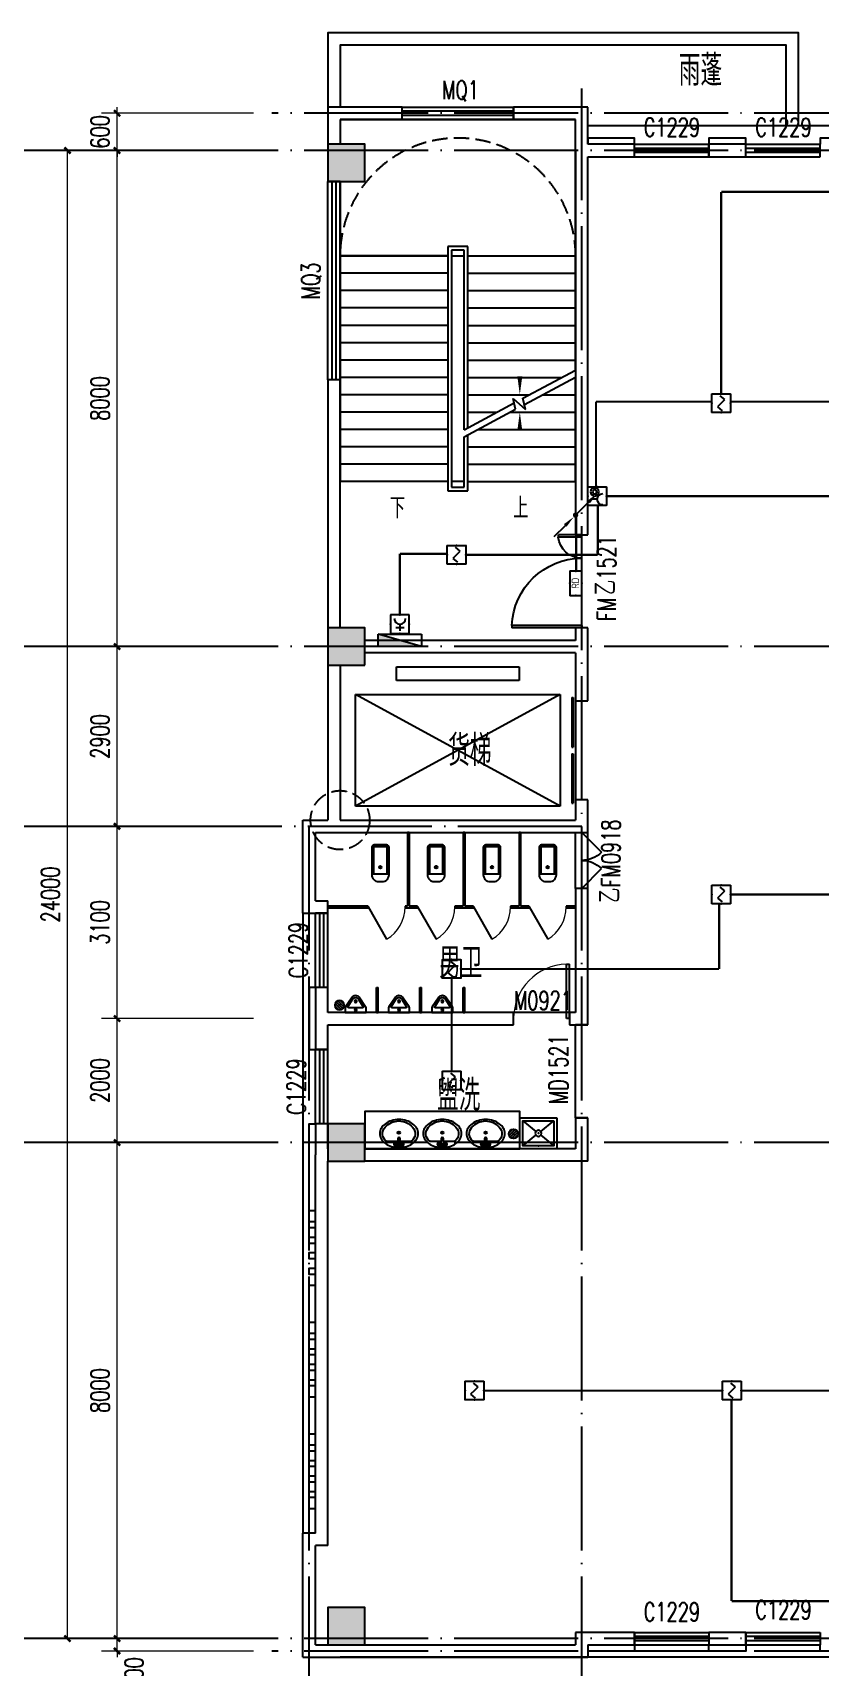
# Model space of a CAD drawing. Extents: x -124594 to 516503, y -3148 to 203159.
# Drawn here: x 97296 to 110008, y 17676 to 44039 of the extents above; entities that cross this region are included whole.
import ezdxf
from ezdxf.enums import TextEntityAlignment as Align

# ---------------------------------------------------------------- set-up
doc = ezdxf.new("R2010")
doc.units = 0
doc.header["$LTSCALE"] = 1000
doc.header["$MEASUREMENT"] = 0
doc.linetypes.add('DASH', pattern=[0.35, 0.25, -0.1])
doc.linetypes.add('DOTE', pattern=[2.42, 2, -0.2, 0.02, -0.2])
for name, color, linetype in [('AXIS', 3, 'Continuous'), ('COLUMN', 9, 'Continuous'), ('DIM_SYMB', 3, 'Continuous'), ('DOOR_FIRE', 4, 'Continuous'), ('DOOR_FIRE_TEXT', 7, 'Continuous'), ('EQUIP-消防', 3, 'Continuous'), ('EQUIP_消火栓', 7, 'Continuous'), ('J-AXIS-轴线', 1, 'DOTE'), ('J-DOOR-窗', 8, 'Continuous'), ('J-DOOR-门', 8, 'Continuous'), ('J-FLOR-洞口', 4, 'Continuous'), ('J-FURN-厨卫', 253, 'Continuous'), ('J-STAIR-楼梯', 142, 'Continuous'), ('J-STAIR-电梯', 142, 'Continuous'), ('J-WALL-墙体', 2, 'Continuous'), ('LATRINE', 8, 'Continuous'), ('LWIRE', 4, 'Continuous'), ('PUB_HATCH', 8, 'Continuous'), ('PUB_TEXT', 7, 'Continuous'), ('WINDOW_TEXT', 7, 'Continuous'), ('WIRE-应急', 1, 'DASH'), ('WIRE-消防', 222, 'Continuous'), ('WIRE-消防火灾监控', 6, 'Continuous'), ('WIRE-消防电话', 4, 'TG_F'), ('外墙装饰线', 181, 'Continuous'), ('装饰柱', 7, 'Continuous')]:
    doc.layers.add(name, color=color, linetype=linetype)
doc.layers.add('建筑底图', color=8, linetype='Continuous', lineweight=5)
doc.styles.add('_TCH_DIM', font='SIMPLEX', dxfattribs={"bigfont": 'GBCBIG'})
doc.styles.add('_TCH_DIM_T3', font='SIMPLEX', dxfattribs={"width": 0.705882, "bigfont": 'GBCBIG'})
doc.styles.add('_TCH_WINDOW', font='SIMPLEX', dxfattribs={"height": 3.5, "bigfont": 'GBCBIG'})
doc.styles.add('_TEL_ATTDEF', font='GBENOR', dxfattribs={"width": 0.8, "height": 3, "bigfont": 'GBCBIG'})
doc.styles.add('HZ', font='simplex.shx', dxfattribs={"width": 0.7, "bigfont": 'hztxt.shx'})
doc.styles.get("Standard").update_dxf_attribs({"font": 'gbenor.shx', "bigfont": 'gbcbig.shx'})
doc.styles.add('TG_LINETYPE', font='SIMPLEX', dxfattribs={"width": 0.8, "height": 3, "bigfont": 'HZTXT'})
doc.linetypes.add('TG_F', pattern='A,2,-0.4,["F",TG_LINETYPE,S=0.1,R=0,X=-0.28,Y=-0.15],0', length=2.4)
doc.dimstyles.new('_TCH_ARCH&&100', dxfattribs={"dimtxt": 297.5, "dimasz": 100, "dimexe": 250, "dimexo": 300, "dimgap": 126.25, "dimtad": 1, "dimdec": 0, "dimzin": 0, "dimdsep": 46, "dimtxsty": '_TCH_DIM_T3', "dimblk": 'ARCHTICK', "dimcen": 0.09, "dimclrt": 7, "dimazin": 2, "dimtfac": 1, "dimtdec": 0, "dimtix": 1, "dimtmove": 2, "dimatfit": 3, "dimfxl": 1, "dimtolj": 1, "dimtzin": 0, "dimarcsym": 0})

# ---------------------------------------------------------------- blocks, each defined once
blk = doc.blocks.new('$TCHSYS$WIN2D')
for p, q in [((-0.5, 0.5), (0.5, 0.5)), ((-0.5, 0.5), (-0.5, -0.5)), ((0.5, 0.5), (0.5, -0.5)), ((0.5, 0.1667), (-0.5, 0.1667)), ((0.5, -0.1667), (-0.5, -0.1667)), ((-0.5, -0.5), (0.5, -0.5))]:
    blk.add_line(p, q)
blk = doc.blocks.new('$lvtry$00000191')
at = {"color": 0}
for p, q in [((-250, -50, 0), (-39, -219, 0)), ((39, -219, 0), (250, -50, 0)), ((-250, -450, 0), (-39, -281, 0)), ((39, -281, 0), (250, -450, 0))]:
    blk.add_line(p, q, dxfattribs=at)
at = {"color": 0, "elevation": 0}
for points in [[(300, -500), (300, 0), (-300, 0), (-300, -500)], [(250, -450), (250, -50), (-250, -50), (-250, -450)]]:
    blk.add_lwpolyline(points, close=True, dxfattribs=at)
at = {"color": 0}
blk.add_circle((0, -250, 0), 50, dxfattribs=at)
for p in [(0, -50, 0), (0, -250, 0)]:
    blk.add_point(p, dxfattribs=at)
blk = doc.blocks.new('$lvtry$00000196')
at = {"color": 0}
for points in [[(219, -385, 0.106486), (289, -308, 0.130324), (310, -225, 0.130324), (289, -143, 0.106486), (219, -66, 0.084172), (123, -18, 0.073176), (0, 0, 0.073176), (-123, -18, 0.084172), (-219, -66, 0.106486), (-289, -143, 0.130324), (-310, -225, 0.130324), (-289, -308, 0.106486), (-219, -385, 0.084172), (-123, -433, 0.073176), (0, -451, 0.073176), (123, -433, 0.084172)], [(-22, -44), (-17, -142, 1), (21, -142), (26, -44, 0.493794)]]:
    blk.add_lwpolyline(points, format="xyb", close=True, dxfattribs=at)
for points in [[(-218, -329, -0.467303), (-199, -103, -0.154885), (-179, -96), (-17, -96, -0.154885)], [(21, -96), (183, -96, -0.154885), (203, -103, -0.467303), (222, -329, -0.210278), (2, -430, -0.210278), (-218, -329, -0.467303)]]:
    blk.add_lwpolyline(points, format="xyb", dxfattribs=at)
for points in [[(-52, -25), (56, -25)], [(-52, -78), (-20, -78)], [(24, -78), (56, -78)]]:
    blk.add_lwpolyline(points, dxfattribs=at)
for centre, radius in [((-52, -52), 19.4), ((-52, -52), 12.6), ((2, -241), 19.7), ((2, -241), 14.7), ((56, -52), 19.4), ((56, -52), 12.6)]:
    blk.add_circle(centre, radius, dxfattribs=at)
for centre, start, end in [((-52, -52), 90, 270), ((56, -52), 270, 90)]:
    blk.add_arc(centre, 26.5, start, end, dxfattribs=at)
for p in [(2, -62), (2, -241)]:
    blk.add_point(p, dxfattribs=at)
blk = doc.blocks.new('$lvtry$00000171')
for p, q in [((-74, 11), (-11, 74)), ((-70, -27), (27, 70)), ((-53, -53), (53, 53)), ((-27, -70), (70, 27)), ((11, -74), (74, -11))]:
    blk.add_line(p, q)
blk.add_circle((0, 0), 75)
blk.add_point((0, 0))
blk = doc.blocks.new('$DorLib2D$00000116')
at = {"color": 0}
for p, q in [((-0.5, 0), (-0.146, 0.354)), ((0.5, 0), (0.146, 0.354))]:
    blk.add_line(p, q, dxfattribs=at)
for centre, start, end in [((-0.5, 0), 0, 45), ((0.5, 0), 135, 180)]:
    blk.add_arc(centre, 0.5, start, end, dxfattribs=at)
blk = doc.blocks.new('_ArchTick')
at = {"color": 0, "linetype": 'ByBlock', "const_width": 0.4}
blk.add_lwpolyline([(-0.5, -0.5), (0.5, 0.5)], dxfattribs=at)
blk = doc.blocks.new('*D176')
at = {"layer": 'AXIS', "color": 0, "lineweight": -2, "transparency": 16777216}
for p, q in [((100858, 118791), (97608, 118791)), ((97858, 94791), (97858, 118791)), ((100858, 94791), (97608, 94791))]:
    blk.add_line(p, q, dxfattribs=at)
at = {"layer": 'Defpoints', "color": 0, "transparency": 16777216}
for p in [(97858, 118791), (101158, 118791), (101158, 94791)]:
    blk.add_point(p, dxfattribs=at)
at = {"layer": 'AXIS', "color": 0, "lineweight": -2, "transparency": 16777216, "xscale": 100, "yscale": 100, "zscale": 100}
for p, rotation in [((97858, 118791), 90), ((97858, 94791), 270)]:
    blk.add_blockref('_ArchTick', p, dxfattribs=dict(at, rotation=rotation))
at = {"layer": 'AXIS', "color": 7, "transparency": 16777216, "insert": (97583, 106791), "char_height": 297.5, "attachment_point": 5, "rotation": 90, "style": '_TCH_DIM_T3'}
blk.add_mtext('\\A1;24000', dxfattribs=at)
blk = doc.blocks.new('*D177')
at = {"layer": 'AXIS', "color": 0, "lineweight": -2, "transparency": 16777216}
for p, q in [((100858, 94791), (98408, 94791)), ((98658, 94791), (98658, 94891)), ((98658, 94591), (98658, 94791)), ((100858, 94591), (98408, 94591)), ((98658, 94591), (98658, 94491))]:
    blk.add_line(p, q, dxfattribs=at)
at = {"layer": 'Defpoints', "color": 0, "transparency": 16777216}
for p in [(98658, 94791), (101158, 94791), (101158, 94591)]:
    blk.add_point(p, dxfattribs=at)
at = {"layer": 'AXIS', "color": 0, "lineweight": -2, "transparency": 16777216, "xscale": 100, "yscale": 100, "zscale": 100}
for p, rotation in [((98658, 94791), 270), ((98658, 94591), 90)]:
    blk.add_blockref('_ArchTick', p, dxfattribs=dict(at, rotation=rotation))
at = {"layer": 'AXIS', "color": 7, "transparency": 16777216, "insert": (98933, 94221), "char_height": 297.5, "attachment_point": 5, "rotation": 90, "style": '_TCH_DIM_T3'}
blk.add_mtext('\\A1;200', dxfattribs=at)
blk = doc.blocks.new('*D178')
at = {"layer": 'AXIS', "color": 0, "lineweight": -2, "transparency": 16777216}
for p, q in [((100858, 102791), (98408, 102791)), ((98658, 94791), (98658, 102791)), ((100858, 94791), (98408, 94791))]:
    blk.add_line(p, q, dxfattribs=at)
at = {"layer": 'Defpoints', "color": 0, "transparency": 16777216}
for p in [(98658, 102791), (101158, 102791), (101158, 94791)]:
    blk.add_point(p, dxfattribs=at)
at = {"layer": 'AXIS', "color": 0, "lineweight": -2, "transparency": 16777216, "xscale": 100, "yscale": 100, "zscale": 100}
for p, rotation in [((98658, 102791), 90), ((98658, 94791), 270)]:
    blk.add_blockref('_ArchTick', p, dxfattribs=dict(at, rotation=rotation))
at = {"layer": 'AXIS', "color": 7, "transparency": 16777216, "insert": (98383, 98791), "char_height": 297.5, "attachment_point": 5, "rotation": 90, "style": '_TCH_DIM_T3'}
blk.add_mtext('\\A1;8000', dxfattribs=at)
blk = doc.blocks.new('*D179')
at = {"layer": 'AXIS', "color": 0, "lineweight": -2, "transparency": 16777216}
for p, q in [((100858, 104791), (98408, 104791)), ((98658, 102791), (98658, 104791)), ((100858, 102791), (98408, 102791))]:
    blk.add_line(p, q, dxfattribs=at)
at = {"layer": 'Defpoints', "color": 0, "transparency": 16777216}
for p in [(98658, 104791), (101158, 104791), (101158, 102791)]:
    blk.add_point(p, dxfattribs=at)
at = {"layer": 'AXIS', "color": 0, "lineweight": -2, "transparency": 16777216, "xscale": 100, "yscale": 100, "zscale": 100}
for p, rotation in [((98658, 104791), 90), ((98658, 102791), 270)]:
    blk.add_blockref('_ArchTick', p, dxfattribs=dict(at, rotation=rotation))
at = {"layer": 'AXIS', "color": 7, "transparency": 16777216, "insert": (98383, 103791), "char_height": 297.5, "attachment_point": 5, "rotation": 90, "style": '_TCH_DIM_T3'}
blk.add_mtext('\\A1;2000', dxfattribs=at)
blk = doc.blocks.new('*D180')
at = {"layer": 'AXIS', "color": 0, "lineweight": -2, "transparency": 16777216}
for p, q in [((100858, 107891), (98408, 107891)), ((98658, 104791), (98658, 107891)), ((100858, 104791), (98408, 104791))]:
    blk.add_line(p, q, dxfattribs=at)
at = {"layer": 'Defpoints', "color": 0, "transparency": 16777216}
for p in [(98658, 107891), (101158, 107891), (101158, 104791)]:
    blk.add_point(p, dxfattribs=at)
at = {"layer": 'AXIS', "color": 0, "lineweight": -2, "transparency": 16777216, "xscale": 100, "yscale": 100, "zscale": 100}
for p, rotation in [((98658, 107891), 90), ((98658, 104791), 270)]:
    blk.add_blockref('_ArchTick', p, dxfattribs=dict(at, rotation=rotation))
at = {"layer": 'AXIS', "color": 7, "transparency": 16777216, "insert": (98383, 106341), "char_height": 297.5, "attachment_point": 5, "rotation": 90, "style": '_TCH_DIM_T3'}
blk.add_mtext('\\A1;3100', dxfattribs=at)
blk = doc.blocks.new('*D181')
at = {"layer": 'AXIS', "color": 0, "lineweight": -2, "transparency": 16777216}
for p, q in [((100858, 110791), (98408, 110791)), ((98658, 107891), (98658, 110791)), ((100858, 107891), (98408, 107891))]:
    blk.add_line(p, q, dxfattribs=at)
at = {"layer": 'Defpoints', "color": 0, "transparency": 16777216}
for p in [(98658, 110791), (101158, 110791), (101158, 107891)]:
    blk.add_point(p, dxfattribs=at)
at = {"layer": 'AXIS', "color": 0, "lineweight": -2, "transparency": 16777216, "xscale": 100, "yscale": 100, "zscale": 100}
for p, rotation in [((98658, 110791), 90), ((98658, 107891), 270)]:
    blk.add_blockref('_ArchTick', p, dxfattribs=dict(at, rotation=rotation))
at = {"layer": 'AXIS', "color": 7, "transparency": 16777216, "insert": (98383, 109341), "char_height": 297.5, "attachment_point": 5, "rotation": 90, "style": '_TCH_DIM_T3'}
blk.add_mtext('\\A1;2900', dxfattribs=at)
blk = doc.blocks.new('*D182')
at = {"layer": 'AXIS', "color": 0, "lineweight": -2, "transparency": 16777216}
for p, q in [((100858, 118791), (98408, 118791)), ((98658, 110791), (98658, 118791)), ((100858, 110791), (98408, 110791))]:
    blk.add_line(p, q, dxfattribs=at)
at = {"layer": 'Defpoints', "color": 0, "transparency": 16777216}
for p in [(98658, 118791), (101158, 118791), (101158, 110791)]:
    blk.add_point(p, dxfattribs=at)
at = {"layer": 'AXIS', "color": 0, "lineweight": -2, "transparency": 16777216, "xscale": 100, "yscale": 100, "zscale": 100}
for p, rotation in [((98658, 118791), 90), ((98658, 110791), 270)]:
    blk.add_blockref('_ArchTick', p, dxfattribs=dict(at, rotation=rotation))
at = {"layer": 'AXIS', "color": 7, "transparency": 16777216, "insert": (98383, 114791), "char_height": 297.5, "attachment_point": 5, "rotation": 90, "style": '_TCH_DIM_T3'}
blk.add_mtext('\\A1;8000', dxfattribs=at)
blk = doc.blocks.new('*D183')
at = {"layer": 'AXIS', "color": 0, "lineweight": -2, "transparency": 16777216}
for p, q in [((98658, 119391), (98658, 119491)), ((100858, 119391), (98408, 119391)), ((98658, 118791), (98658, 119391)), ((100858, 118791), (98408, 118791)), ((98658, 118791), (98658, 118691))]:
    blk.add_line(p, q, dxfattribs=at)
at = {"layer": 'Defpoints', "color": 0, "transparency": 16777216}
for p in [(98658, 119391), (101158, 119391), (101158, 118791)]:
    blk.add_point(p, dxfattribs=at)
at = {"layer": 'AXIS', "color": 0, "lineweight": -2, "transparency": 16777216, "xscale": 100, "yscale": 100, "zscale": 100}
for p, rotation in [((98658, 119391), 270), ((98658, 118791), 90)]:
    blk.add_blockref('_ArchTick', p, dxfattribs=dict(at, rotation=rotation))
at = {"layer": 'AXIS', "color": 7, "transparency": 16777216, "insert": (98383, 119091), "char_height": 297.5, "attachment_point": 5, "rotation": 90, "style": '_TCH_DIM_T3'}
blk.add_mtext('\\A1;600', dxfattribs=at)
blk = doc.blocks.new('_FZH')
blk.add_lwpolyline([(-0.5, -0.5), (0.5, -0.5), (0.5, 0.5), (-0.5, 0.5)], close=True)
at = {"layer": 'PUB_HATCH'}
blk.add_solid([(-0.5, -0.5), (0.5, -0.5), (-0.5, 0.5), (0.5, 0.5)], dxfattribs=at)
blk = doc.blocks.new('$DorLib2D$00000225')
at = {"color": 0}
for p, q in [((0.475, -0.001), (0.475, 0.752)), ((0.475, 0.752), (0.5, 0.752)), ((0.5, -0.001), (0.5, 0.752)), ((-0.5, 0), (-0.5, 0.252)), ((-0.475, 0.252), (-0.5, 0.252)), ((-0.475, 0), (-0.475, 0.252)), ((-0.475, 0), (-0.5, 0)), ((0.475, -0.001), (0.5, -0.001))]:
    blk.add_line(p, q, dxfattribs=at)
for centre, radius, start, end in [((0.505, -0.002), 0.755, 92.2493, 179.7238), ((-0.501, 0.003), 0.251, 359.7899, 84.0974)]:
    blk.add_arc(centre, radius, start, end, dxfattribs=at)
blk = doc.blocks.new('$DORLIB2D$00000127')
at = {"color": 0}
for points in [[(-0.533, 0.795), (-0.533, 0.69)], [(-0.033, 0.795), (-0.533, 0.795)], [(-0.033, 0.69), (-0.533, 0.69)], [(-0.033, 0.795), (-0.033, 0.69)], [(0.533, 0.795), (0.033, 0.795)], [(0.033, 0.795), (0.033, 0.69)], [(0.533, 0.69), (0.033, 0.69)], [(0.533, 0.795), (0.533, 0.69)], [(0.5, 0.5), (-0.5, 0.5)]]:
    blk.add_lwpolyline(points, dxfattribs=at)
blk = doc.blocks.new('$DorLib2D$00000001')
for p, q in [((0.45, 0.975), (0.5, 0.975)), ((0.45, 0), (0.45, 0.975)), ((0.5, 0), (0.5, 0.975)), ((0.5, 0), (0.45, 0))]:
    blk.add_line(p, q)
at = {"lineweight": 13}
blk.add_arc((0.475, 0), 0.975, 91.4693, 180, dxfattribs=at)
blk = doc.blocks.new('$lvtry$00000221')
at = {"color": 0}
for p, q in [((-124, -91, 0), (-43, -216, 0)), ((-116, -76, 0), (116, -76, 0)), ((43, -216, 0), (124, -91, 0))]:
    blk.add_line(p, q, dxfattribs=at)
at = {"color": 0, "elevation": 0}
blk.add_lwpolyline([(69, -231, -0.57735), (-69, -231), (-162, -88, -0.145378), (-170, -61), (-170, 0), (170, 0), (170, -61, -0.145378), (162, -88)], format="xyb", close=True, dxfattribs=at)
at = {"color": 0}
for centre, radius in [((0, -177, 0), 20), ((0, -38, 0), 17.7)]:
    blk.add_circle(centre, radius, dxfattribs=at)
for centre, radius, start, end in [((-116, -86, 0), 10, 90, 213.0863), ((0, -191, 0), 50, 210, 330), ((116, -86, 0), 10, 326.9137, 90)]:
    blk.add_arc(centre, radius, start, end, dxfattribs=at)
for p in [(0, -38, 0), (0, -177, 0)]:
    blk.add_point(p, dxfattribs=at)
blk = doc.blocks.new('$lvtry$00000202')
at = {"color": 0}
for p, q in [((-110, -40, 0), (-110, -470, 0)), ((100, -30, 0), (-100, -30, 0)), ((110, -470, 0), (110, -40, 0)), ((140, -470, 0), (-140, -470, 0))]:
    blk.add_line(p, q, dxfattribs=at)
at = {"color": 0, "elevation": 0}
blk.add_lwpolyline([(140, -40, 0.414214), (100, 0), (-100, 0, 0.414214), (-140, -40), (-140, -480, 0.414214), (-30, -590), (30, -590, 0.414214), (140, -480)], format="xyb", close=True, dxfattribs=at)
at = {"color": 0}
blk.add_circle((0, -359, 0), 20, dxfattribs=at)
for centre, start, end in [((-100, -40, 0), 90, 180), ((100, -40, 0), 0, 90)]:
    blk.add_arc(centre, 10, start, end, dxfattribs=at)
for p in [(0, 0, 0), (0, -359, 0)]:
    blk.add_point(p, dxfattribs=at)
blk = doc.blocks.new('$TCHSYS$APDOOR2D')
blk.add_line((0.5, 0), (0, 0.866))
at = {"lineweight": 13}
blk.add_arc((0.5, 0), 1, 120, 180, dxfattribs=at)
blk = doc.blocks.new('$Equip$00002649')
for p, q in [((-0.5, 0.5), (-0.5, -0.5)), ((0.5, 0.5), (-0.5, 0.5)), ((-0.2, 0.2), (0.05, 0.4)), ((0, 0), (-0.2, 0.2)), ((0, 0), (0.2, -0.2)), ((0.5, -0.5), (0.5, 0.5)), ((-0.5, -0.5), (0.5, -0.5)), ((0.2, -0.2), (-0.05, -0.4))]:
    blk.add_line(p, q)
at = {"const_width": 0.0667}
blk.add_lwpolyline([(-0.5, 0.5), (0.5, 0.5), (0.5, -0.5), (-0.5, -0.5), (-0.5, 0.5), (0.5, 0.5)], dxfattribs=at)
for p in [(-0.5, 0), (0, 0.5), (0.5, 0), (0, -0.5)]:
    blk.add_point(p)
at = {"color": 7, "flags": 1}
for tag, height, p in [('A', 0.00002, (0, 0)), ('B', 0.4, (0.762, -0.208))]:
    blk.add_attdef(tag, text='', height=height, dxfattribs=at).set_placement(p, align=Align.MIDDLE_CENTER)
blk = doc.blocks.new('$equip$00002655')
for p, q in [((-0.5, 1), (-0.5, 0)), ((0.5, 1), (-0.5, 1)), ((0.5, 0), (0.5, 1)), ((-0.5, 0), (0.5, 0)), ((-0.169, 0.5), (-0.169, 0.15))]:
    blk.add_line(p, q)
at = {"const_width": 0.0667}
blk.add_lwpolyline([(-0.5, 1), (0.5, 1), (0.5, 0), (-0.5, 0), (-0.5, 1), (0.5, 1)], dxfattribs=at)
for radius in [0.226, 0.113]:
    blk.add_circle((0.227, 0.36), radius)
blk.add_arc((-0.169, 0.8), 0.3, 180, 0)
for p in [(0, 1), (-0.5, 0.5), (0, 0), (0.5, 0.5)]:
    blk.add_point(p)
at = {"color": 7, "flags": 1}
for tag, height, p in [('A', 0.00002, (0, 0)), ('B', 0.4, (0.762, 0.292))]:
    blk.add_attdef(tag, text='', height=height, dxfattribs=at).set_placement(p, align=Align.MIDDLE_CENTER)
blk = doc.blocks.new('$equip$00002656')
for p, q in [((-0.5, 1), (-0.5, 0)), ((0.5, 1), (-0.5, 1)), ((0.5, 0), (0.5, 1)), ((-0.5, 0), (0.5, 0)), ((-0.219, 0.331), (0.222, 0.331)), ((0, 0.5), (0, 0.15))]:
    blk.add_line(p, q)
at = {"const_width": 0.0667}
blk.add_lwpolyline([(-0.5, 1), (0.5, 1), (0.5, 0), (-0.5, 0), (-0.5, 1), (0.5, 1)], dxfattribs=at)
blk.add_arc((0, 0.8), 0.3, 180, 0)
for p in [(0, 1), (-0.5, 0.5), (0, 0), (0.5, 0.5)]:
    blk.add_point(p)
at = {"color": 7, "flags": 1}
for tag, height, p in [('A', 0.00002, (0, 0)), ('B', 0.4, (0.762, 0.292))]:
    blk.add_attdef(tag, text='', height=height, dxfattribs=at).set_placement(p, align=Align.MIDDLE_CENTER)
blk = doc.blocks.new('$equip$00002771')
for p, q in [((-0.65, 0.65), (-0.65, 0)), ((0.65, 0.65), (-0.65, 0.65)), ((-0.65, 0), (0.65, 0)), ((0.65, 0), (0.65, 0.65))]:
    blk.add_line(p, q)
at = {"const_width": 0.0667}
blk.add_lwpolyline([(-0.65, 0.65), (-0.65, 0), (0.65, 0), (0.65, 0.65), (-0.65, 0.65), (-0.65, 0)], dxfattribs=at)
for p in [(-0.65, 0.325), (0, 0.65), (0, 0), (0.65, 0.325)]:
    blk.add_point(p)
at = {"color": 7}
blk.add_attdef('$TEXT$', text='', height=0.4, dxfattribs=at).set_placement((0.006, 0.343), align=Align.MIDDLE_CENTER)
at = {"color": 7, "flags": 1}
for tag, height, p in [('A', 0.00002, (0, 0)), ('B', 0.4, (0.905, 0.246))]:
    blk.add_attdef(tag, text='', height=height, dxfattribs=at).set_placement(p, align=Align.MIDDLE_CENTER)
blk = doc.blocks.new('$TelecSys$00000081')
for p, q in [((0.104, 0.104), (0.104, 0.104)), ((-1.15, -1.15), (-0.55, -0.55)), ((-0.104, -0.104), (-0.104, -0.104))]:
    blk.add_line(p, q)
at = {"const_width": 0.142}
blk.add_lwpolyline([(0.071, 0, 1), (-0.071, 0, 1)], format="xyb", close=True, dxfattribs=at)
blk.add_solid([(-0.62, -0.48), (-0.48, -0.62), (-0.1, -0.1)])
at = {"width": 0.8, "flags": 9}
blk.add_attdef('A', (0, 0), '', height=0.00002, rotation=180, dxfattribs=at)
blk = doc.blocks.new('$TelecSys$00000079')
for p, q in [((0.7, 0.7), (0, 0)), ((0.104, 0.104), (0.104, 0.104)), ((-0.104, -0.104), (-0.104, -0.104))]:
    blk.add_line(p, q)
at = {"const_width": 0.142}
blk.add_lwpolyline([(-0.071, 0, 1), (0.071, 0, 1)], format="xyb", close=True, dxfattribs=at)
blk.add_solid([(0.63, 0.77), (0.77, 0.63), (1.15, 1.15)])
at = {"width": 0.8, "flags": 9}
blk.add_attdef('A', (0, 0), '', height=0.00002, dxfattribs=at)
blk = doc.blocks.new('$TwtSys$00000434')
for p, q in [((-0.5, 0.5), (-0.5, -0.5)), ((-0.5, -0.5), (0.5, 0.5)), ((0.5, 0.5), (-0.5, 0.5)), ((0.5, -0.5), (0.5, 0.5)), ((-0.5, -0.5), (0.5, -0.5))]:
    blk.add_line(p, q)
blk.add_solid([(0.5, -0.5), (0.5, 0.5), (-0.5, -0.5)])
blk = doc.blocks.new('HGSDEWS')
at = {"color": 8}
blk.add_lwpolyline([(144558.3, 94490.8), (102258.3, 94490.8)], dxfattribs=at)
at = {"layer": 'AXIS', "color": 8}
for p, q in [((101158.3, 118790.8), (97158.3, 118790.8)), ((101158.3, 110790.8), (97158.3, 110790.8)), ((101158.3, 107890.8), (97158.3, 107890.8)), ((101158.3, 102790.8), (97158.3, 102790.8)), ((101158.3, 94790.8), (97158.3, 94790.8))]:
    blk.add_line(p, q, dxfattribs=at)
at = {"layer": 'DIM_SYMB', "color": 8}
for points in [[(103158.3, 113310.8, 0, 0, 0), (103158.3, 118190.8, 0, 0, 0), (105158.3, 118190.8, 0, 0, 0), (105158.3, 114850.8, 0, 80, 0), (105158.3, 115150.8, 0, 0, 0)], [(105158.3, 113310.8, 0, 0, 0), (105158.3, 114570.8, 0, 80, 0), (105158.3, 114270.8, 0, 0, 0)]]:
    blk.add_lwpolyline(points, format="xyseb", dxfattribs=at)
at = {"layer": 'J-AXIS-轴线', "color": 8}
for p, q in [((106158.3, 93790.8), (106158.3, 119790.8)), ((149658.3, 119390.8), (101158.3, 119390.8)), ((149658.3, 118790.8), (101158.3, 118790.8)), ((149658.3, 110790.8), (101158.3, 110790.8)), ((106158.3, 107890.8), (101158.3, 107890.8)), ((101758.3, 93790.8), (101758.3, 107890.8)), ((149658.3, 102790.8), (101158.3, 102790.8)), ((149658.3, 94790.8), (101158.3, 94790.8)), ((149658.3, 94590.8), (101158.3, 94590.8))]:
    blk.add_line(p, q, dxfattribs=at)
at = {"layer": 'J-DOOR-窗', "color": 8}
for p, q in [((106058.3, 106890.8), (106058.3, 107790.8)), ((106258.3, 106890.8), (106258.3, 107790.8))]:
    blk.add_line(p, q, dxfattribs=at)
at = {"layer": 'J-DOOR-门', "color": 8}
blk.add_line((105958.3, 104890.8), (105058.3, 104890.8), dxfattribs=at)
at = {"layer": 'J-FLOR-洞口', "color": 8, "linetype": 'DASH'}
for p, q in [((106258.3, 104690.8), (106058.3, 104690.8)), ((106058.3, 103190.8), (106258.3, 103190.8))]:
    blk.add_line(p, q, dxfattribs=at)
at = {"layer": 'J-FLOR-洞口', "color": 8}
blk.add_line((106058.3, 103190.8), (106058.3, 104690.8), dxfattribs=at)
at = {"layer": 'J-FURN-厨卫', "color": 8}
blk.add_lwpolyline([(102658.3, 102690.8), (105158.3, 102690.8), (105158.3, 103290.8), (102658.3, 103290.8)], close=True, dxfattribs=at)
at = {"layer": 'J-STAIR-楼梯', "color": 8}
for p, q in [((106058.3, 119290.8), (102258.3, 119290.8)), ((102258.3, 119290.8), (102258.3, 118890.8)), ((106058.3, 117090.8), (106058.3, 119290.8)), ((102258.3, 118290.8), (102258.3, 117090.8)), ((102258.3, 117090.8), (102258.3, 113450.8)), ((103998.3, 117090.8), (102258.3, 117090.8)), ((102258.3, 117090.8), (103998.3, 117090.8)), ((104318.3, 117240.8), (103998.3, 117240.8)), ((103998.3, 117240.8), (103998.3, 113300.8)), ((104258.3, 117180.8), (104058.3, 117180.8)), ((104058.3, 117180.8), (104058.3, 113360.8)), ((104058.3, 117090.8), (104058.3, 113450.8)), ((104058.3, 117090.8), (104258.3, 117090.8)), ((104258.3, 114285), (104258.3, 117180.8)), ((104258.3, 114285), (104258.3, 117090.8)), ((104318.3, 114317.2), (104318.3, 117240.8)), ((104318.3, 117090.8), (106058.3, 117090.8)), ((104318.3, 117090.8), (106058.3, 117090.8)), ((106058.3, 115250), (106058.3, 117090.8)), ((103998.3, 116810.8), (102258.3, 116810.8)), ((104318.3, 116810.8), (106058.3, 116810.8)), ((103998.3, 116530.8), (102258.3, 116530.8)), ((104318.3, 116530.8), (106058.3, 116530.8)), ((103998.3, 116250.8), (102258.3, 116250.8)), ((104318.3, 116250.8), (106058.3, 116250.8)), ((103998.3, 115970.8), (102258.3, 115970.8)), ((104318.3, 115970.8), (106058.3, 115970.8)), ((103998.3, 115690.8), (102258.3, 115690.8)), ((104318.3, 115690.8), (106058.3, 115690.8)), ((103998.3, 115410.8), (102258.3, 115410.8)), ((104318.3, 115410.8), (106058.3, 115410.8)), ((105208.1, 114794.2), (106058.3, 115250)), ((103998.3, 115130.8), (102258.3, 115130.8)), ((104318.3, 115130.8), (105835.9, 115130.8)), ((105231.7, 114693.4), (106058.3, 115136.6)), ((106047.6, 115130.8), (106058.3, 115130.8)), ((106058.3, 113450.8), (106058.3, 115136.6)), ((103998.3, 114850.8), (102258.3, 114850.8)), ((104258.3, 114285), (105067.3, 114718.7)), ((104318.3, 114850.8), (105313.6, 114850.8)), ((105091, 114617.9), (105050.2, 114791.7)), ((105050.2, 114791.7), (105250.7, 114612.4)), ((105250.7, 114612.4), (105208.1, 114794.2)), ((105525.3, 114850.8), (106058.3, 114850.8)), ((103998.3, 114570.8), (102258.3, 114570.8)), ((104258.3, 114171.6), (105091, 114617.9)), ((104318.3, 114570.8), (104791.4, 114570.8)), ((105003, 114570.8), (106058.3, 114570.8)), ((103998.3, 114290.8), (102258.3, 114290.8)), ((104258.3, 113450.8), (104258.3, 114171.6)), ((104258.3, 113360.8), (104258.3, 114171.6)), ((104318.3, 113300.8), (104318.3, 114203.7)), ((104480.7, 114290.8), (106058.3, 114290.8)), ((103998.3, 114010.8), (102258.3, 114010.8)), ((104318.3, 114010.8), (106058.3, 114010.8)), ((103998.3, 113730.8), (102258.3, 113730.8)), ((104318.3, 113730.8), (106058.3, 113730.8)), ((103998.3, 113450.8), (102258.3, 113450.8)), ((104258.3, 113450.8), (104058.3, 113450.8)), ((104058.3, 113360.8), (104258.3, 113360.8)), ((104318.3, 113450.8), (106058.3, 113450.8)), ((103998.3, 113300.8), (104318.3, 113300.8))]:
    blk.add_line(p, q, dxfattribs=at)
for points in [[(109658.3, 119190.8), (109658.3, 120690.8), (102158.3, 120690.8), (102058.3, 120690.8), (102058.3, 119490.8)], [(109458.3, 119190.8), (109458.3, 120490.8), (102258.3, 120490.8), (102258.3, 119490.8)]]:
    blk.add_lwpolyline(points, dxfattribs=at)
at = {"layer": 'J-STAIR-楼梯', "color": 8, "linetype": 'DASH'}
blk.add_arc((104158.3, 117090.8), 1900, 0, 180, dxfattribs=at)
at = {"layer": 'J-STAIR-电梯', "color": 8}
for p, q in [((103168.3, 110240.8), (103168.3, 110465.8)), ((103168.3, 110465.8), (105148.3, 110465.8)), ((105148.3, 110465.8), (105148.3, 110240.8)), ((105148.3, 110240.8), (103168.3, 110240.8)), ((102508.3, 108215.8), (102508.3, 110015.8)), ((102508.3, 110015.8), (105808.3, 110015.8)), ((105808.3, 110015.8), (102508.3, 108215.8)), ((105808.3, 108215.8), (102508.3, 110015.8)), ((105808.3, 110015.8), (105808.3, 108215.8)), ((105808.3, 108215.8), (102508.3, 108215.8))]:
    blk.add_line(p, q, dxfattribs=at)
at = {"layer": 'J-WALL-墙体', "color": 8}
for p, q in [((103258.3, 119490.8), (102058.3, 119490.8)), ((102058.3, 119490.8), (102058.3, 118890.8)), ((103258.3, 119290.8), (103258.3, 119490.8)), ((106258.3, 119490.8), (105058.3, 119490.8)), ((105058.3, 119490.8), (105058.3, 119290.8)), ((106258.3, 118890.8), (106258.3, 119490.8)), ((102258.3, 119290.8), (103258.3, 119290.8)), ((102258.3, 119290.8), (102258.3, 118890.8)), ((105058.3, 119290.8), (106058.3, 119290.8)), ((106058.3, 118790.8), (106058.3, 119290.8)), ((106058.3, 118790.8), (106058.3, 112590.8)), ((107008.3, 118890.8), (106258.3, 118890.8)), ((106258.3, 118690.8), (107008.3, 118690.8)), ((106258.3, 112590.8), (106258.3, 118690.8)), ((107008.3, 118690.8), (107008.3, 118890.8)), ((108808.3, 118890.8), (108208.3, 118890.8)), ((108208.3, 118890.8), (108208.3, 118690.8)), ((108208.3, 118690.8), (108808.3, 118690.8)), ((108808.3, 118690.8), (108808.3, 118890.8)), ((102258.3, 115090.8), (102058.3, 115090.8)), ((102058.3, 115090.8), (102058.3, 111090.8)), ((102258.3, 111090.8), (102258.3, 115090.8)), ((106058.3, 112590.8), (106258.3, 112590.8)), ((106258.3, 111090.8), (106058.3, 111090.8)), ((106058.3, 111090.8), (106058.3, 110890.8)), ((106258.3, 110790.8), (106258.3, 111090.8)), ((106058.3, 110890.8), (102658.3, 110890.8)), ((106258.3, 109915.8), (106258.3, 110790.8)), ((102058.3, 110490.8), (102058.3, 107990.8)), ((102258.3, 110490.8), (102258.3, 107990.8)), ((106058.3, 110690.8), (102658.3, 110690.8)), ((106058.3, 110690.8), (106058.3, 109915.8)), ((106058.3, 109915.8), (106258.3, 109915.8)), ((106258.3, 108315.8), (106058.3, 108315.8)), ((106058.3, 108315.8), (106058.3, 107990.8)), ((106258.3, 107890.8), (106258.3, 108315.8)), ((101658.3, 106490.8), (101658.3, 107990.8)), ((101658.3, 107990.8), (102058.3, 107990.8)), ((102258.3, 107990.8), (106058.3, 107990.8)), ((106258.3, 107790.8), (106258.3, 107890.8)), ((101858.3, 106690.8), (101858.3, 107790.8)), ((101858.3, 107790.8), (102158.3, 107790.8)), ((102158.3, 107790.8), (106058.3, 107790.8)), ((106058.3, 107790.8), (106258.3, 107790.8)), ((106258.3, 106890.8), (106058.3, 106890.8)), ((106058.3, 106890.8), (106058.3, 104890.8)), ((106258.3, 104790.8), (106258.3, 106890.8)), ((101858.3, 106690.8), (102058.3, 106690.8)), ((102058.3, 106490.8), (102058.3, 106690.8)), ((101658.3, 106490.8), (101858.3, 106490.8)), ((101858.3, 106490.8), (102058.3, 106490.8)), ((102058.3, 105290.8), (101858.3, 105290.8)), ((101858.3, 105290.8), (101858.3, 104790.8)), ((102058.3, 104890.8), (102058.3, 105290.8)), ((101858.3, 104790.8), (101858.3, 104290.8)), ((105058.3, 104890.8), (102058.3, 104890.8)), ((102058.3, 104290.8), (102058.3, 104690.8)), ((102058.3, 104690.8), (105058.3, 104690.8)), ((105058.3, 104690.8), (105058.3, 104890.8)), ((106058.3, 104890.8), (105958.3, 104890.8)), ((105958.3, 104890.8), (105958.3, 104690.8)), ((105958.3, 104690.8), (106058.3, 104690.8)), ((106058.3, 104690.8), (106258.3, 104690.8)), ((106258.3, 104690.8), (106258.3, 104790.8)), ((101858.3, 104290.8), (102058.3, 104290.8)), ((102058.3, 103090.8), (101858.3, 103090.8)), ((101858.3, 103090.8), (101858.3, 102590.8)), ((102058.3, 102690.8), (102058.3, 103090.8)), ((106258.3, 103190.8), (106058.3, 103190.8)), ((106058.3, 103190.8), (106058.3, 102690.8)), ((106258.3, 102490.8), (106258.3, 103190.8)), ((101858.3, 96490.8), (101858.3, 102590.8)), ((106058.3, 102690.8), (102658.3, 102690.8)), ((102058.3, 96290.8), (102058.3, 102490.8)), ((106258.3, 102490.8), (102658.3, 102490.8)), ((101858.3, 96490.8), (101658.3, 96490.8)), ((101658.3, 94490.8), (101658.3, 96490.8)), ((102058.3, 96290.8), (101858.3, 96290.8)), ((101858.3, 94690.8), (101858.3, 96290.8)), ((101858.3, 94690.8), (106058.3, 94690.8)), ((106058.3, 94890.8), (106058.3, 94690.8)), ((107008.3, 94890.8), (106058.3, 94890.8)), ((106258.3, 94690.8), (106258.3, 94490.8)), ((106258.3, 94690.8), (107008.3, 94690.8)), ((107008.3, 94690.8), (107008.3, 94890.8)), ((108808.3, 94890.8), (108208.3, 94890.8)), ((108208.3, 94890.8), (108208.3, 94690.8)), ((108208.3, 94690.8), (108808.3, 94690.8)), ((108808.3, 94690.8), (108808.3, 94890.8)), ((101658.3, 94490.8), (106258.3, 94490.8))]:
    blk.add_line(p, q, dxfattribs=at)
at = {"layer": 'LATRINE'}
for p, q in [((103345.8, 107790.8), (103345.8, 106603.3)), ((103370.8, 107790.8), (103345.8, 107790.8)), ((103370.8, 107790.8), (103370.8, 106603.3)), ((104245.8, 107790.8), (104245.8, 106603.3)), ((104270.8, 107790.8), (104245.8, 107790.8)), ((104270.8, 107790.8), (104270.8, 106603.3)), ((105145.8, 107790.8), (105145.8, 106603.3)), ((105170.8, 107790.8), (105145.8, 107790.8)), ((105170.8, 107790.8), (105170.8, 106603.3)), ((102708.3, 106603.3), (102058.3, 106603.3)), ((102058.3, 106603.3), (102058.3, 106578.3)), ((102058.3, 106578.3), (102708.3, 106578.3)), ((102708.3, 106578.3), (102708.3, 106603.3)), ((103345.8, 106603.3), (103308.3, 106603.3)), ((103308.3, 106603.3), (103308.3, 106578.3)), ((103308.3, 106578.3), (103358.3, 106578.3)), ((103358.3, 106578.3), (103508.3, 106578.3)), ((103508.3, 106603.3), (103370.8, 106603.3)), ((103508.3, 106578.3), (103508.3, 106603.3)), ((104245.8, 106603.3), (104108.3, 106603.3)), ((104108.3, 106603.3), (104108.3, 106578.3)), ((104108.3, 106578.3), (104258.3, 106578.3)), ((104258.3, 106578.3), (104408.3, 106578.3)), ((104408.3, 106603.3), (104270.8, 106603.3)), ((104408.3, 106578.3), (104408.3, 106603.3)), ((105145.8, 106603.3), (105008.3, 106603.3)), ((105008.3, 106603.3), (105008.3, 106578.3)), ((105008.3, 106578.3), (105158.3, 106578.3)), ((105158.3, 106578.3), (105308.3, 106578.3)), ((105308.3, 106603.3), (105170.8, 106603.3)), ((105308.3, 106578.3), (105308.3, 106603.3)), ((106058.3, 106603.3), (105908.3, 106603.3)), ((105908.3, 106603.3), (105908.3, 106578.3)), ((105908.3, 106578.3), (106058.3, 106578.3)), ((106058.3, 106578.3), (106058.3, 106603.3))]:
    blk.add_line(p, q, dxfattribs=at)
at = {"layer": 'LATRINE', "color": 8}
for p, q in [((102845.8, 104890.8), (102845.8, 105290.8)), ((102845.8, 105290.8), (102870.8, 105290.8)), ((102870.8, 104890.8), (102870.8, 105290.8)), ((103545.8, 104890.8), (103545.8, 105290.8)), ((103545.8, 105290.8), (103570.8, 105290.8)), ((103570.8, 104890.8), (103570.8, 105290.8)), ((104245.8, 104890.8), (104245.8, 105290.8)), ((104245.8, 105290.8), (104270.8, 105290.8)), ((104270.8, 104890.8), (104270.8, 105290.8)), ((102845.8, 104890.8), (102870.8, 104890.8)), ((103545.8, 104890.8), (103570.8, 104890.8)), ((104245.8, 104890.8), (104270.8, 104890.8))]:
    blk.add_line(p, q, dxfattribs=at)
at = {"layer": '外墙装饰线', "color": 8}
for points in [[(144558.3, 119190.8), (106258.3, 119190.8)], [(101658.3, 106490.8), (101658.3, 96490.8)], [(144558.3, 94490.8), (102258.3, 94490.8)]]:
    blk.add_lwpolyline(points, dxfattribs=at)
at = {"layer": '装饰柱', "color": 8}
for points in [[(107008.3, 118890.8), (107008.3, 118990.8), (106258.3, 118990.8), (106258.3, 118890.8)], [(108808.3, 118890.8), (108808.3, 118990.8), (108208.3, 118990.8), (108208.3, 118890.8)], [(111308.3, 118890.8), (111308.3, 118990.8), (110008.3, 118990.8), (110008.3, 118890.8)], [(101858.3, 105290.8), (101758.3, 105290.8), (101758.3, 104290.8), (101858.3, 104290.8)], [(101858.3, 101690.8), (101758.3, 101690.8), (101758.3, 103090.8), (101858.3, 103090.8)], [(101858.3, 101415.8), (101758.3, 101415.8), (101758.3, 101515.8), (101858.3, 101515.8)], [(101858.3, 101165.8), (101758.3, 101165.8), (101758.3, 101265.8), (101858.3, 101265.8)], [(101858.3, 100915.8), (101758.3, 100915.8), (101758.3, 101015.8), (101858.3, 101015.8)], [(101858.3, 100665.8), (101758.3, 100665.8), (101758.3, 100765.8), (101858.3, 100765.8)], [(101858.3, 99890.8), (101758.3, 99890.8), (101758.3, 100490.8), (101858.3, 100490.8)], [(101858.3, 99890.8), (101758.3, 99890.8), (101758.3, 100290.8), (101758.3, 100290.8)], [(101858.3, 99615.8), (101758.3, 99615.8), (101758.3, 99715.8), (101858.3, 99715.8)], [(101858.3, 99365.8), (101758.3, 99365.8), (101758.3, 99465.8), (101858.3, 99465.8)], [(101858.3, 99115.8), (101758.3, 99115.8), (101758.3, 99215.8), (101858.3, 99215.8)], [(101858.3, 98865.8), (101758.3, 98865.8), (101758.3, 98965.8), (101858.3, 98965.8)], [(101858.3, 98090.8), (101758.3, 98090.8), (101758.3, 98690.8), (101858.3, 98690.8)], [(101858.3, 97815.8), (101758.3, 97815.8), (101758.3, 97915.8), (101858.3, 97915.8)], [(101858.3, 97565.8), (101758.3, 97565.8), (101758.3, 97665.8), (101858.3, 97665.8)], [(101858.3, 97315.8), (101758.3, 97315.8), (101758.3, 97415.8), (101858.3, 97415.8)], [(101858.3, 97065.8), (101758.3, 97065.8), (101758.3, 97165.8), (101858.3, 97165.8)], [(101758.3, 96490.8), (101758.3, 96890.8), (101858.3, 96890.8)], [(107008.3, 94690.8), (107008.3, 94590.8), (106258.3, 94590.8), (106258.3, 94590.8)], [(108808.3, 94690.8), (108808.3, 94590.8), (108208.3, 94590.8), (108208.3, 94690.8)], [(111308.3, 94690.8), (111308.3, 94590.8), (110008.3, 94590.8), (110008.3, 94690.8)]]:
    blk.add_lwpolyline(points, dxfattribs=at)
at = {"layer": 'COLUMN', "color": 8, "xscale": 600, "yscale": 600, "zscale": 600, "rotation": 90}
for p in [(102358.3, 118590.8), (102358.3, 110790.8), (102358.3, 102790.8), (102358.3, 94990.8)]:
    blk.add_blockref('_FZH', p, dxfattribs=at)
at = {"layer": 'DOOR_FIRE', "color": 8, "xscale": -1500, "yscale": 1500, "zscale": 200, "rotation": 90}
blk.add_blockref('$DorLib2D$00000225', (106158.3, 111840.8), dxfattribs=at)
at = {"layer": 'J-DOOR-窗', "color": 8}
ref = blk.add_blockref('$TCHSYS$WIN2D', (104158.3, 119390.8), dxfattribs=dict(at, xscale=-1800, yscale=200, zscale=200, rotation=180))
ref.add_attrib('A', 'MQ1', (103903.3, 119617), dxfattribs={"layer": 'WINDOW_TEXT', "color": 8, "height": 297.5, "style": '_TCH_WINDOW', "width": 0.705882})
ref = blk.add_blockref('$TCHSYS$WIN2D', (107608.3, 118790.8), dxfattribs=dict(at, xscale=-1200, yscale=200, zscale=200, rotation=180))
ref.add_attrib('A', 'C1229', (107158.3, 119017), dxfattribs={"layer": 'WINDOW_TEXT', "color": 8, "height": 297.5, "style": '_TCH_WINDOW', "width": 0.705882})
ref = blk.add_blockref('$TCHSYS$WIN2D', (109408.3, 118790.8), dxfattribs=dict(at, xscale=-1200, yscale=200, zscale=200, rotation=180))
ref.add_attrib('A', 'C1229', (108958.3, 119017), dxfattribs={"layer": 'WINDOW_TEXT', "color": 8, "height": 297.5, "style": '_TCH_WINDOW', "width": 0.705882})
ref = blk.add_blockref('$TCHSYS$WIN2D', (102158.3, 116690.8), dxfattribs=dict(at, xscale=-3200, yscale=200, zscale=200, rotation=270))
ref.add_attrib('A', 'MQ3', (101932.1, 116390.8), dxfattribs={"layer": 'WINDOW_TEXT', "color": 8, "height": 297.5, "rotation": 90, "style": '_TCH_WINDOW', "width": 0.705882})
at = {"layer": 'J-DOOR-窗', "color": 8, "xscale": 900, "yscale": -900, "zscale": 200, "rotation": 90}
blk.add_blockref('$DorLib2D$00000116', (106158.3, 107340.8), dxfattribs=at)
at = {"layer": 'J-DOOR-窗', "color": 8}
ref = blk.add_blockref('$TCHSYS$WIN2D', (101958.3, 105890.8), dxfattribs=dict(at, xscale=1200, yscale=-200, zscale=200, rotation=90))
ref.add_attrib('A', 'C1229', (101732.1, 105440.8), dxfattribs={"layer": 'WINDOW_TEXT', "color": 8, "height": 297.5, "rotation": 90, "style": '_TCH_WINDOW', "width": 0.705882})
ref = blk.add_blockref('$TCHSYS$WIN2D', (101958.3, 103690.8), dxfattribs=dict(at, xscale=1200, yscale=-200, zscale=200, rotation=90))
ref.add_attrib('A', 'C1229', (101698.7, 103240.8), dxfattribs={"layer": 'WINDOW_TEXT', "color": 8, "height": 297.5, "rotation": 90, "style": '_TCH_WINDOW', "width": 0.705882})
ref = blk.add_blockref('$TCHSYS$WIN2D', (107608.3, 94790.8), dxfattribs=dict(at, xscale=1200, yscale=200, zscale=200))
ref.add_attrib('A', 'C1229', (107158.3, 95073.9), dxfattribs={"layer": 'WINDOW_TEXT', "color": 8, "height": 297.5, "style": '_TCH_WINDOW', "width": 0.705882})
ref = blk.add_blockref('$TCHSYS$WIN2D', (109408.3, 94790.8), dxfattribs=dict(at, xscale=1200, yscale=200, zscale=200))
ref.add_attrib('A', 'C1229', (108958.3, 95106), dxfattribs={"layer": 'WINDOW_TEXT', "color": 8, "height": 297.5, "style": '_TCH_WINDOW', "width": 0.705882})
at = {"layer": 'J-DOOR-门', "color": 8, "xscale": 1600, "yscale": 200, "zscale": 200, "rotation": 90}
blk.add_blockref('$DORLIB2D$00000127', (106158.3, 109115.8), dxfattribs=at)
at = {"layer": 'J-DOOR-门', "color": 8}
ref = blk.add_blockref('$DorLib2D$00000001', (105508.3, 104790.8), dxfattribs=dict(at, xscale=-900, yscale=-900, zscale=200, rotation=180))
ref.add_attrib('A', 'M0921', (105063.3, 104934), dxfattribs={"layer": 'WINDOW_TEXT', "color": 8, "height": 297.5, "style": '_TCH_WINDOW', "width": 0.705882})
at = {"layer": 'J-FURN-厨卫'}
for p in [(102908.3, 107590.8), (103808.3, 107590.8), (104708.3, 107590.8), (105608.3, 107590.8)]:
    blk.add_blockref('$lvtry$00000202', p, dxfattribs=at)
at = {"layer": 'J-FURN-厨卫', "color": 8, "yscale": -1, "rotation": 180}
blk.add_blockref('$lvtry$00000171', (102248.6, 105005.7), dxfattribs=at)
at = {"layer": 'J-FURN-厨卫', "color": 8, "yscale": -1}
for name, p in [('$lvtry$00000221', (102508.3, 104890.8)), ('$lvtry$00000221', (103208.3, 104890.8)), ('$lvtry$00000221', (103908.3, 104890.8)), ('$lvtry$00000191', (105458.3, 102690.8))]:
    blk.add_blockref(name, p, dxfattribs=at)
at = {"layer": 'J-FURN-厨卫', "color": 8, "rotation": 180}
for p in [(103208.3, 102710.8), (103908.3, 102710.8), (104608.3, 102710.8)]:
    blk.add_blockref('$lvtry$00000196', p, dxfattribs=at)
at = {"layer": 'J-FURN-厨卫', "color": 8}
blk.add_blockref('$lvtry$00000171', (105055.5, 102933), dxfattribs=at)
at = {"layer": 'LATRINE', "xscale": 600, "yscale": 600, "zscale": 25, "rotation": 180}
for p in [(103008.3, 106590.8), (103808.3, 106590.8), (104708.3, 106590.8), (105608.3, 106590.8)]:
    blk.add_blockref('$TCHSYS$APDOOR2D', p, dxfattribs=at)
at = {"layer": 'DIM_SYMB', "color": 7, "style": '_TCH_DIM'}
for s, p in [('下', (103063.4, 112855.8)), ('上', (105054.1, 112855.8))]:
    blk.add_text(s, height=337.6, dxfattribs=at).set_placement(p)
at = {"layer": 'DOOR_FIRE_TEXT', "color": 8, "style": '_TCH_WINDOW', "width": 0.705882}
for s, p in [('1521', (106708.3, 111868.7)), ('FM', (106708.3, 111202.9))]:
    blk.add_text(s, height=297.5, rotation=90, dxfattribs=at).set_placement(p)
at = {"layer": 'DOOR_FIRE_TEXT', "color": 8, "style": '_TCH_WINDOW'}
blk.add_text('乙', height=337.6, rotation=90, dxfattribs=at).set_placement((106708.3, 111622.9))
at = {"layer": 'PUB_TEXT', "color": 8, "style": 'HZ', "width": 0.7}
for s, p in [('雨蓬', (107723.7, 119833.7)), ('货梯', (104001.6, 108864.5)), ('男卫', (103856.9, 105436.6)), ('盥洗', (103821.6, 103304.4))]:
    blk.add_text(s, height=500, dxfattribs=at).set_placement(p)
at = {"layer": 'WINDOW_TEXT', "color": 8, "style": '_TCH_WINDOW', "width": 0.705882}
for s, p in [('FM0918', (106778.5, 106903.7)), ('MD1521', (105932.1, 103410.8))]:
    blk.add_text(s, height=297.5, rotation=90, dxfattribs=at).set_placement(p)
at = {"layer": 'WINDOW_TEXT', "color": 8, "style": '_TCH_WINDOW'}
blk.add_text('乙', height=337.6, rotation=90, dxfattribs=at).set_placement((106778.5, 106657.9))
at = {"layer": 'AXIS', "color": 8}
for p1, p2, distance, picture, middle in [((101158.3, 118790.8), (101158.3, 119390.8), 2500, '*D183', (98383.3, 119090.8)), ((101158.3, 94790.8), (101158.3, 118790.8), 3300, '*D176', (97583.3, 106790.8)), ((101158.3, 110790.8), (101158.3, 118790.8), 2500, '*D182', (98383.3, 114790.8)), ((101158.3, 107890.8), (101158.3, 110790.8), 2500, '*D181', (98383.3, 109340.8)), ((101158.3, 104790.8), (101158.3, 107890.8), 2500, '*D180', (98383.3, 106340.8)), ((101158.3, 102790.8), (101158.3, 104790.8), 2500, '*D179', (98383.3, 103790.8)), ((101158.3, 94790.8), (101158.3, 102790.8), 2500, '*D178', (98383.3, 98790.8))]:
    dim = blk.add_aligned_dim(p1=p1, p2=p2, distance=distance, dimstyle='_TCH_ARCH&&100', dxfattribs=at)
    dim.commit()
    dim.dimension.update_dxf_attribs({"geometry": picture, "text_midpoint": middle})
dim = blk.add_linear_dim(base=(98658.3, 94790.8), p1=(101158.3, 94590.8), p2=(101158.3, 94790.8), angle=90, dimstyle='_TCH_ARCH&&100', dxfattribs=at)
dim.commit()
dim.dimension.update_dxf_attribs({"geometry": '*D177', "text_midpoint": (98933.3, 94220.8), "dimtype": 161})

msp = doc.modelspace()

# ---------------------------------------------------------------- linework, layer by layer
at = {"layer": 'WIRE-应急'}
msp.add_circle((102258, 31339), 476, dxfattribs=at)
at = {"layer": 'WIRE-消防', "const_width": 35}
for points in [[(108408, 38212), (108408, 41471)], [(110426, 41471), (108408, 41471)], [(108258, 38089), (106389, 38089)], [(106389, 38089), (106389, 36715)], [(112558, 38089), (108558, 38089)], [(106417, 35619), (106417, 36404)], [(103223, 34649), (103223, 35634)], [(103223, 35634), (103988, 35634)], [(106417, 35619), (104288, 35619)], [(112633, 30139), (108558, 30139)], [(108375, 28939), (108375, 29989)], [(104058, 27289), (104058, 28789)], [(108375, 28939), (104208, 28939)], [(108431, 22139), (104575, 22139)], [(112633, 22139), (108731, 22139)], [(108575, 18743), (108575, 21989)], [(110508, 18743), (108575, 18743)]]:
    msp.add_lwpolyline(points, dxfattribs=at)
at = {"layer": 'WIRE-消防火灾监控', "const_width": 35}
msp.add_lwpolyline([(106068, 35354), (106068, 36239)], dxfattribs=at)
at = {"layer": 'WIRE-消防电话', "const_width": 35}
msp.add_lwpolyline([(106558, 36565), (143688, 36565)], dxfattribs=at)

# ---------------------------------------------------------------- block references
at = {"layer": 'EQUIP-消防', "yscale": 300, "zscale": 300}
for name, p, xscale in [('$Equip$00002649', (108408, 38062), -300), ('$Equip$00002649', (104138, 35619), -300), ('$equip$00002656', (103223, 34349), 300), ('$Equip$00002649', (108408, 30139), -300), ('$Equip$00002649', (104058, 28939), -300), ('$Equip$00002649', (104058, 27139), -300), ('$Equip$00002649', (104425, 22139), -300), ('$Equip$00002649', (108581, 22139), -300)]:
    msp.add_blockref(name, p, dxfattribs=dict(at, xscale=xscale))
at = {"layer": 'EQUIP-消防', "xscale": -300, "yscale": 300, "zscale": 300, "rotation": 270.0000000000002}
msp.add_blockref('$equip$00002655', (106258, 36565), dxfattribs=at)
at = {"layer": 'EQUIP-消防'}
ref = msp.add_blockref('$equip$00002771', (106158, 35159), dxfattribs=dict(at, xscale=300, yscale=300, zscale=300, rotation=90))
ref.add_attrib('$TEXT$', 'RD', dxfattribs={"layer": '0', "color": 7, "height": 120, "rotation": 90, "style": '_TEL_ATTDEF'}).set_placement((106055, 35161), align=Align.MIDDLE_CENTER)
at = {"layer": 'EQUIP_消火栓', "xscale": 700, "yscale": -200, "zscale": 700, "rotation": 180}
msp.add_blockref('$TwtSys$00000434', (103223, 34239), dxfattribs=at)
at = {"layer": 'LWIRE', "xscale": 300, "yscale": 300, "zscale": 300}
for name in ['$TelecSys$00000079', '$TelecSys$00000081']:
    msp.add_blockref(name, (106058, 36258), dxfattribs=at)
at = {"layer": '建筑底图'}
msp.add_blockref('HGSDEWS', (0, -76652), dxfattribs=at)

doc.saveas('drawing.dxf')
